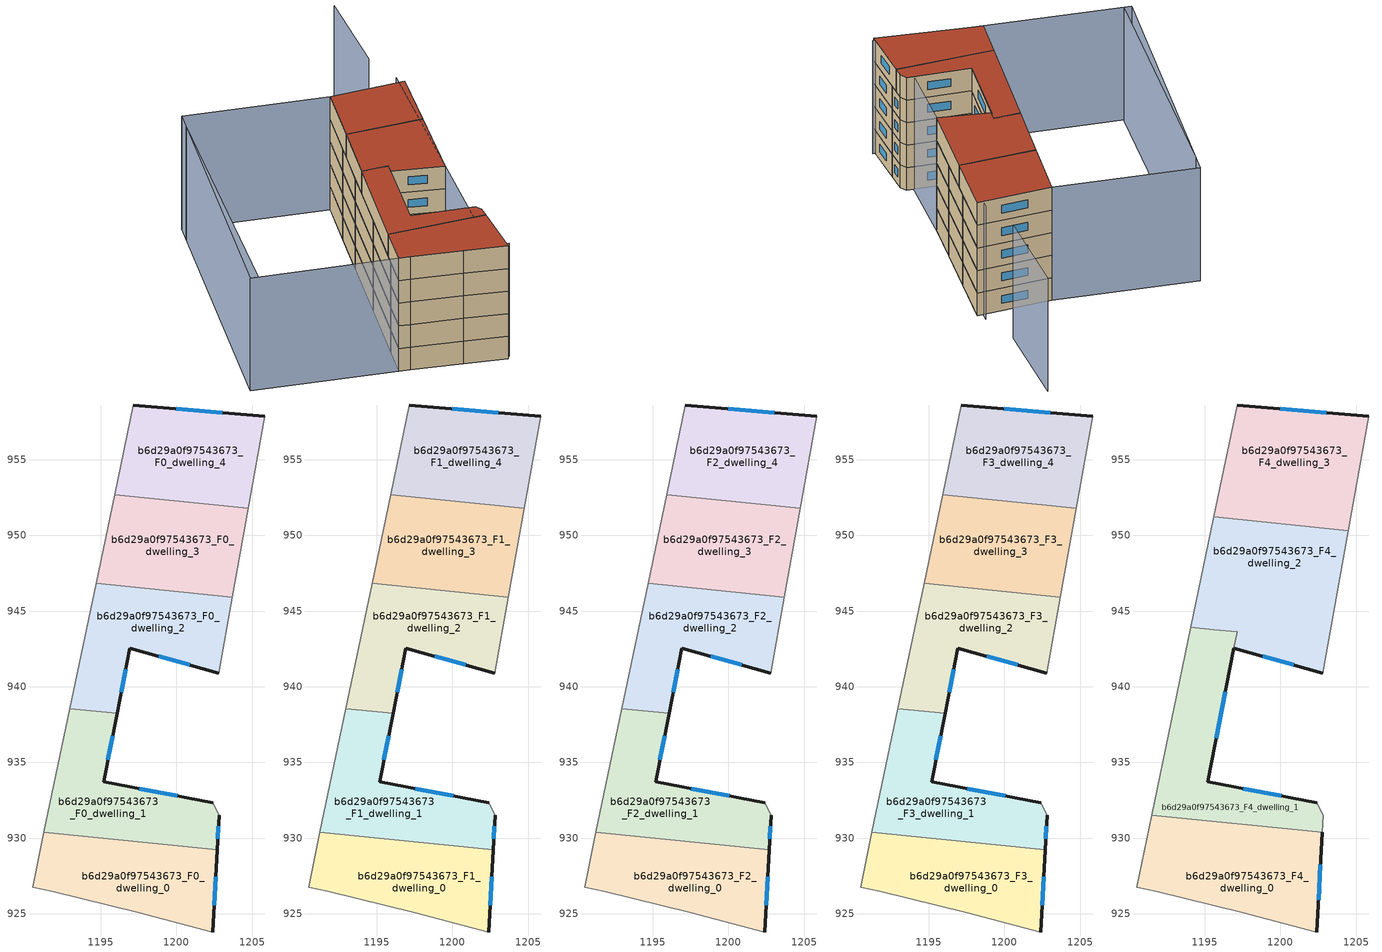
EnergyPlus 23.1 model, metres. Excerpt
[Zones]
b6d29a0f97543673_F0_dwelling_0
 floor ground (EU_floor_Construction): 1202.69,929.21 1202.41,923.79 1197.54,925.05 1191.75,926.47 1190.48,926.75 1191.24,930.37 z0
 wall outside (EU_wall_Construction): 1202.41,923.79 1202.69,929.21 z0:3
 wall adiabatic (EU_wall_Construction): 1191.24,930.37 1190.48,926.75 1191.75,926.47 1197.54,925.05 1202.41,923.79 z0:3
 wall to b6d29a0f97543673_F0_dwelling_1 (EU_wall_Construction): 1202.69,929.21 1191.24,930.37 z0:3
 window (EU_Window_Construction): 1202.5,925.55 1202.6,927.45 z0.98:2.02
b6d29a0f97543673_F0_dwelling_1
 floor ground (EU_floor_Construction): 1202.4,932.33 1202.81,931.52 1202.69,929.21 1191.24,930.37 1192.95,938.55 1196.07,938.24 1195.18,933.72 z0
 wall outside (EU_wall_Construction): 1202.4,932.33 1195.18,933.72 1196.07,938.24 / 1202.69,929.21 1202.81,931.52 z0:3
 wall adiabatic (EU_wall_Construction): 1202.81,931.52 1202.4,932.33 / 1192.95,938.55 1191.24,930.37 z0:3
 wall to b6d29a0f97543673_F0_dwelling_2 (EU_wall_Construction): 1196.07,938.24 1192.95,938.55 z0:3
 window (EU_Window_Construction): 1200.05,932.78 1197.53,933.26 / 1202.73,929.96 1202.77,930.77 / 1195.47,935.19 1195.78,936.77 z0.98:2.02
b6d29a0f97543673_F0_dwelling_2
 floor ground (EU_floor_Construction): 1203.69,945.92 1202.78,940.91 1196.92,942.56 1196.07,938.24 1192.95,938.55 1194.68,946.83 z0
 wall outside (EU_wall_Construction): 1196.07,938.24 1196.92,942.56 1202.78,940.91 z0:3
 wall adiabatic (EU_wall_Construction): 1194.68,946.83 1192.95,938.55 / 1202.78,940.91 1203.69,945.92 z0:3
 wall to b6d29a0f97543673_F0_dwelling_3 (EU_wall_Construction): 1203.69,945.92 1194.68,946.83 z0:3
 window (EU_Window_Construction): 1198.83,942.02 1200.88,941.44 / 1196.35,939.64 1196.64,941.15 z0.98:2.02
b6d29a0f97543673_F0_dwelling_3
 floor ground (EU_floor_Construction): 1204.76,951.81 1203.69,945.92 1194.68,946.83 1195.91,952.7 z0
 wall adiabatic (EU_wall_Construction): 1195.91,952.7 1194.68,946.83 / 1203.69,945.92 1204.76,951.81 z0:3
 wall to b6d29a0f97543673_F0_dwelling_4 (EU_wall_Construction): 1204.76,951.81 1195.91,952.7 z0:3
b6d29a0f97543673_F0_dwelling_4
 floor ground (EU_floor_Construction): 1205.85,957.87 1204.76,951.81 1195.91,952.7 1197.15,958.63 z0
 wall outside (EU_wall_Construction): 1205.85,957.87 1197.15,958.63 z0:3
 wall adiabatic (EU_wall_Construction): 1197.15,958.63 1195.91,952.7 / 1204.76,951.81 1205.85,957.87 z0:3
 window (EU_Window_Construction): 1203.02,958.11 1199.98,958.38 z0.98:2.02
b6d29a0f97543673_F1_dwelling_0
 floor to b6d29a0f97543673_F0_dwelling_0 (EU_floor_Construction): 1202.69,929.21 1202.41,923.79 1197.54,925.05 1191.75,926.47 1190.48,926.75 1191.24,930.37 z3
 wall outside (EU_wall_Construction): 1202.41,923.79 1202.69,929.21 z3:6
 wall adiabatic (EU_wall_Construction): 1191.24,930.37 1190.48,926.75 1191.75,926.47 1197.54,925.05 1202.41,923.79 z3:6
 wall to b6d29a0f97543673_F1_dwelling_1 (EU_wall_Construction): 1202.69,929.21 1191.24,930.37 z3:6
 window (EU_Window_Construction): 1202.5,925.55 1202.6,927.45 z3.98:5.02
b6d29a0f97543673_F1_dwelling_1
 floor to b6d29a0f97543673_F0_dwelling_1 (EU_floor_Construction): 1202.4,932.33 1202.81,931.52 1202.69,929.21 1191.24,930.37 1192.95,938.55 1196.07,938.24 1195.18,933.72 z3
 wall outside (EU_wall_Construction): 1202.4,932.33 1195.18,933.72 1196.07,938.24 / 1202.69,929.21 1202.81,931.52 z3:6
 wall adiabatic (EU_wall_Construction): 1202.81,931.52 1202.4,932.33 / 1192.95,938.55 1191.24,930.37 z3:6
 wall to b6d29a0f97543673_F1_dwelling_2 (EU_wall_Construction): 1196.07,938.24 1192.95,938.55 z3:6
 window (EU_Window_Construction): 1200.05,932.78 1197.53,933.26 / 1202.73,929.96 1202.77,930.77 / 1195.47,935.19 1195.78,936.77 z3.98:5.02
b6d29a0f97543673_F1_dwelling_2
 floor to b6d29a0f97543673_F0_dwelling_2 (EU_floor_Construction): 1203.69,945.92 1202.78,940.91 1196.92,942.56 1196.07,938.24 1192.95,938.55 1194.68,946.83 z3
 wall outside (EU_wall_Construction): 1196.07,938.24 1196.92,942.56 1202.78,940.91 z3:6
 wall adiabatic (EU_wall_Construction): 1194.68,946.83 1192.95,938.55 / 1202.78,940.91 1203.69,945.92 z3:6
 wall to b6d29a0f97543673_F1_dwelling_3 (EU_wall_Construction): 1203.69,945.92 1194.68,946.83 z3:6
 window (EU_Window_Construction): 1198.83,942.02 1200.88,941.44 / 1196.35,939.64 1196.64,941.15 z3.98:5.02
b6d29a0f97543673_F1_dwelling_3
 floor to b6d29a0f97543673_F0_dwelling_3 (EU_floor_Construction): 1204.76,951.81 1203.69,945.92 1194.68,946.83 1195.91,952.7 z3
 wall adiabatic (EU_wall_Construction): 1195.91,952.7 1194.68,946.83 / 1203.69,945.92 1204.76,951.81 z3:6
 wall to b6d29a0f97543673_F1_dwelling_4 (EU_wall_Construction): 1204.76,951.81 1195.91,952.7 z3:6
b6d29a0f97543673_F1_dwelling_4
 floor to b6d29a0f97543673_F0_dwelling_4 (EU_floor_Construction): 1205.85,957.87 1204.76,951.81 1195.91,952.7 1197.15,958.63 z3
 wall outside (EU_wall_Construction): 1205.85,957.87 1197.15,958.63 z3:6
 wall adiabatic (EU_wall_Construction): 1197.15,958.63 1195.91,952.7 / 1204.76,951.81 1205.85,957.87 z3:6
 window (EU_Window_Construction): 1203.02,958.11 1199.98,958.38 z3.98:5.02
b6d29a0f97543673_F2_dwelling_0
 floor to b6d29a0f97543673_F1_dwelling_0 (EU_floor_Construction): 1202.69,929.21 1202.41,923.79 1197.54,925.05 1191.75,926.47 1190.48,926.75 1191.24,930.37 z6
 wall outside (EU_wall_Construction): 1202.41,923.79 1202.69,929.21 z6:9
 wall adiabatic (EU_wall_Construction): 1191.24,930.37 1190.48,926.75 1191.75,926.47 1197.54,925.05 1202.41,923.79 z6:9
 wall to b6d29a0f97543673_F2_dwelling_1 (EU_wall_Construction): 1202.69,929.21 1191.24,930.37 z6:9
 window (EU_Window_Construction): 1202.5,925.55 1202.6,927.45 z6.98:8.02
b6d29a0f97543673_F2_dwelling_1
 floor to b6d29a0f97543673_F1_dwelling_1 (EU_floor_Construction): 1202.4,932.33 1202.81,931.52 1202.69,929.21 1191.24,930.37 1192.95,938.55 1196.07,938.24 1195.18,933.72 z6
 wall outside (EU_wall_Construction): 1202.4,932.33 1195.18,933.72 1196.07,938.24 / 1202.69,929.21 1202.81,931.52 z6:9
 wall adiabatic (EU_wall_Construction): 1202.81,931.52 1202.4,932.33 / 1192.95,938.55 1191.24,930.37 z6:9
 wall to b6d29a0f97543673_F2_dwelling_2 (EU_wall_Construction): 1196.07,938.24 1192.95,938.55 z6:9
 window (EU_Window_Construction): 1200.05,932.78 1197.53,933.26 / 1202.73,929.96 1202.77,930.77 / 1195.47,935.19 1195.78,936.77 z6.98:8.02
b6d29a0f97543673_F2_dwelling_2
 floor to b6d29a0f97543673_F1_dwelling_2 (EU_floor_Construction): 1203.69,945.92 1202.78,940.91 1196.92,942.56 1196.07,938.24 1192.95,938.55 1194.68,946.83 z6
 wall outside (EU_wall_Construction): 1196.07,938.24 1196.92,942.56 1202.78,940.91 z6:9
 wall adiabatic (EU_wall_Construction): 1194.68,946.83 1192.95,938.55 / 1202.78,940.91 1203.69,945.92 z6:9
 wall to b6d29a0f97543673_F2_dwelling_3 (EU_wall_Construction): 1203.69,945.92 1194.68,946.83 z6:9
 window (EU_Window_Construction): 1198.83,942.02 1200.88,941.44 / 1196.35,939.64 1196.64,941.15 z6.98:8.02
b6d29a0f97543673_F2_dwelling_3
 floor to b6d29a0f97543673_F1_dwelling_3 (EU_floor_Construction): 1204.76,951.81 1203.69,945.92 1194.68,946.83 1195.91,952.7 z6
 wall adiabatic (EU_wall_Construction): 1195.91,952.7 1194.68,946.83 / 1203.69,945.92 1204.76,951.81 z6:9
 wall to b6d29a0f97543673_F2_dwelling_4 (EU_wall_Construction): 1204.76,951.81 1195.91,952.7 z6:9
b6d29a0f97543673_F2_dwelling_4
 floor to b6d29a0f97543673_F1_dwelling_4 (EU_floor_Construction): 1205.85,957.87 1204.76,951.81 1195.91,952.7 1197.15,958.63 z6
 wall outside (EU_wall_Construction): 1205.85,957.87 1197.15,958.63 z6:9
 wall adiabatic (EU_wall_Construction): 1197.15,958.63 1195.91,952.7 / 1204.76,951.81 1205.85,957.87 z6:9
 window (EU_Window_Construction): 1203.02,958.11 1199.98,958.38 z6.98:8.02
b6d29a0f97543673_F3_dwelling_0
 floor to b6d29a0f97543673_F2_dwelling_0 (EU_floor_Construction): 1202.69,929.21 1202.41,923.79 1197.54,925.05 1191.75,926.47 1190.48,926.75 1191.24,930.37 z9
 wall outside (EU_wall_Construction): 1202.41,923.79 1202.69,929.21 z9:12
 wall adiabatic (EU_wall_Construction): 1191.24,930.37 1190.48,926.75 1191.75,926.47 1197.54,925.05 1202.41,923.79 z9:12
 wall to b6d29a0f97543673_F3_dwelling_1 (EU_wall_Construction): 1202.69,929.21 1191.24,930.37 z9:12
 window (EU_Window_Construction): 1202.5,925.55 1202.6,927.45 z9.98:11.02
b6d29a0f97543673_F3_dwelling_1
 floor to b6d29a0f97543673_F2_dwelling_1 (EU_floor_Construction): 1202.4,932.33 1202.81,931.52 1202.69,929.21 1191.24,930.37 1192.95,938.55 1196.07,938.24 1195.18,933.72 z9
 wall outside (EU_wall_Construction): 1202.4,932.33 1195.18,933.72 1196.07,938.24 / 1202.69,929.21 1202.81,931.52 z9:12
 wall adiabatic (EU_wall_Construction): 1202.81,931.52 1202.4,932.33 / 1192.95,938.55 1191.24,930.37 z9:12
 wall to b6d29a0f97543673_F3_dwelling_2 (EU_wall_Construction): 1196.07,938.24 1192.95,938.55 z9:12
 window (EU_Window_Construction): 1200.05,932.78 1197.53,933.26 / 1202.73,929.96 1202.77,930.77 / 1195.47,935.19 1195.78,936.77 z9.98:11.02
b6d29a0f97543673_F3_dwelling_2
 floor to b6d29a0f97543673_F2_dwelling_2 (EU_floor_Construction): 1203.69,945.92 1202.78,940.91 1196.92,942.56 1196.07,938.24 1192.95,938.55 1194.68,946.83 z9
 wall outside (EU_wall_Construction): 1196.07,938.24 1196.92,942.56 1202.78,940.91 z9:12
 wall adiabatic (EU_wall_Construction): 1194.68,946.83 1192.95,938.55 / 1202.78,940.91 1203.69,945.92 z9:12
 wall to b6d29a0f97543673_F3_dwelling_3 (EU_wall_Construction): 1203.69,945.92 1194.68,946.83 z9:12
 window (EU_Window_Construction): 1198.83,942.02 1200.88,941.44 / 1196.35,939.64 1196.64,941.15 z9.98:11.02
b6d29a0f97543673_F3_dwelling_3
 floor to b6d29a0f97543673_F2_dwelling_3 (EU_floor_Construction): 1204.76,951.81 1203.69,945.92 1194.68,946.83 1195.91,952.7 z9
 wall adiabatic (EU_wall_Construction): 1195.91,952.7 1194.68,946.83 / 1203.69,945.92 1204.76,951.81 z9:12
 wall to b6d29a0f97543673_F3_dwelling_4 (EU_wall_Construction): 1204.76,951.81 1195.91,952.7 z9:12
b6d29a0f97543673_F3_dwelling_4
 floor to b6d29a0f97543673_F2_dwelling_4 (EU_floor_Construction): 1205.85,957.87 1204.76,951.81 1195.91,952.7 1197.15,958.63 z9
 wall outside (EU_wall_Construction): 1205.85,957.87 1197.15,958.63 z9:12
 wall adiabatic (EU_wall_Construction): 1197.15,958.63 1195.91,952.7 / 1204.76,951.81 1205.85,957.87 z9:12
 window (EU_Window_Construction): 1203.02,958.11 1199.98,958.38 z9.98:11.02
b6d29a0f97543673_F4_dwelling_0
 floor to b6d29a0f97543673_F3_dwelling_0 (EU_floor_Construction): 1202.69,929.21 1202.41,923.79 1197.54,925.05 1191.75,926.47 1190.48,926.75 1191.24,930.37 z12
 floor to b6d29a0f97543673_F3_dwelling_1 (EU_floor_Construction): 1202.75,930.38 1202.69,929.21 1191.24,930.37 1191.48,931.52 z12
 wall outside (EU_wall_Construction): 1202.41,923.79 1202.75,930.38 z12:15
 wall adiabatic (EU_wall_Construction): 1191.48,931.52 1190.48,926.75 1191.75,926.47 1197.54,925.05 1202.41,923.79 z12:15
 wall to b6d29a0f97543673_F4_dwelling_1 (EU_wall_Construction): 1202.75,930.38 1191.48,931.52 z12:15
 window (EU_Window_Construction): 1202.52,925.93 1202.64,928.24 z12.98:14.02
 roof outside (EU_roof_Construction): 1202.41,923.79 1202.75,930.38 1191.48,931.52 1190.48,926.75 1191.75,926.47 1197.54,925.05 z15
b6d29a0f97543673_F4_dwelling_1
 floor to b6d29a0f97543673_F3_dwelling_1 (EU_floor_Construction): 1202.4,932.33 1202.81,931.52 1202.75,930.38 1191.48,931.52 1192.95,938.55 1196.07,938.24 1195.18,933.72 z12
 floor to b6d29a0f97543673_F3_dwelling_2 (EU_floor_Construction): 1197.13,943.62 1196.07,938.24 1192.95,938.55 1194.08,943.93 z12
 wall outside (EU_wall_Construction): 1202.4,932.33 1195.18,933.72 1196.92,942.55 z12:15
 wall adiabatic (EU_wall_Construction): 1194.08,943.93 1191.48,931.52 / 1202.75,930.38 1202.81,931.52 1202.4,932.33 z12:15
 wall to b6d29a0f97543673_F4_dwelling_2 (EU_wall_Construction): 1196.92,942.56 1197.13,943.62 1195.59,943.78 / 1195.58,943.78 1194.08,943.93 z12:15
 window (EU_Window_Construction): 1195.75,936.59 1196.35,939.68 / 1200.05,932.78 1197.53,933.26 z12.98:14.02
 roof outside (EU_roof_Construction): 1202.75,930.38 1202.81,931.52 1202.4,932.33 1195.18,933.72 1197.13,943.62 1194.08,943.93 1191.48,931.52 z15
b6d29a0f97543673_F4_dwelling_2
 floor to b6d29a0f97543673_F3_dwelling_2 (EU_floor_Construction): 1203.69,945.92 1202.78,940.91 1196.92,942.56 1197.13,943.62 1194.08,943.93 1194.68,946.83 z12
 floor to b6d29a0f97543673_F3_dwelling_3 (EU_floor_Construction): 1204.49,950.33 1203.69,945.92 1194.68,946.83 1195.6,951.22 z12
 wall outside (EU_wall_Construction): 1196.92,942.56 1202.78,940.91 z12:15
 wall adiabatic (EU_wall_Construction): 1195.6,951.22 1194.08,943.93 / 1202.78,940.91 1204.49,950.33 z12:15
 wall to b6d29a0f97543673_F4_dwelling_3 (EU_wall_Construction): 1204.49,950.33 1195.6,951.22 z12:15
 window (EU_Window_Construction): 1198.83,942.02 1200.88,941.44 z12.98:14.02
 roof outside (EU_roof_Construction): 1202.78,940.91 1204.49,950.33 1195.6,951.22 1194.08,943.93 1197.13,943.62 1196.92,942.56 z15
b6d29a0f97543673_F4_dwelling_3
 floor to b6d29a0f97543673_F3_dwelling_3 (EU_floor_Construction): 1204.75,951.81 1204.49,950.33 1195.6,951.22 1195.91,952.7 z12
 floor to b6d29a0f97543673_F3_dwelling_4 (EU_floor_Construction): 1205.85,957.87 1204.75,951.81 1195.91,952.7 1197.15,958.63 z12
 wall outside (EU_wall_Construction): 1205.85,957.87 1197.15,958.63 z12:15
 wall adiabatic (EU_wall_Construction): 1197.15,958.63 1195.6,951.22 / 1204.49,950.33 1205.85,957.87 z12:15
 window (EU_Window_Construction): 1203.02,958.11 1199.98,958.38 z12.98:14.02
 roof outside (EU_roof_Construction): 1204.49,950.33 1205.85,957.87 1197.15,958.63 1195.6,951.22 z15
shading: 1191.74,926.47 1202.74,924.22 / 1201.28,930.1 1205.28,958.86 / 1180.29,960 1175,930.24 / 1204.16,963.54 1205.13,974.51 / 1197.15,958.63 1190.48,926.75 / 1190.48,926.75 1174.05,930.18 / 1174.05,930.18 1180.72,962.06 / 1180.72,962.06 1197.15,958.63 z0:15
[Building]
EU S2 Campaign: North Axis=0; Terrain=City; Solar Distribution=FullExterior
[Site:Location]
Bologna: Latitude=44.5; Longitude=11.25; Time Zone=1; Elevation=37
[SizingPeriod:WeatherFileDays]
AnnualSizingPeriod: Begin Month=1; Begin Day of Month=1; End Month=12; End Day of Month=31; Day of Week for Start Day=Monday; Use Weather File Daylight Saving Period=No; Use Weather File Rain and Snow Indicators=No
[MATERIAL]
EU_InternalMass_Material: Roughness=MediumRough; Thickness=0.1; Conductivity=1; Density=1800; Specific Heat=900; Thermal Absorptance=0.9; Solar Absorptance=0.7; Visible Absorptance=0.7
[MATERIAL:NOMASS] Roughness=MediumRough; Thermal Absorptance=0.9; Solar Absorptance=0.7; Visible Absorptance=0.7
Name | Thermal Resistance
EU_wall_NoMass | 0.905828
EU_roof_NoMass | 0.37593
EU_floor_NoMass | 0.67114
[WINDOWMATERIAL:SIMPLEGLAZINGSYSTEM]
EU_Window_SimpleGlazing: UFactor=4.52486; Solar Heat Gain Coefficient=0.85; Visible Transmittance=0.85
[CONSTRUCTION]
EU_wall_Construction: EU_wall_NoMass
EU_roof_Construction: EU_roof_NoMass
EU_floor_Construction: EU_floor_NoMass
EU_Window_Construction: EU_Window_SimpleGlazing
EU_InternalMass_Construction: EU_InternalMass_Material
[ZONE] Type=1; Multiplier=1; Ceiling Height=autocalculate; Floor Area=autocalculate; Part of Total Floor Area=Yes
Name | Volume
b6d29a0f97543673_F0_dwelling_0; b6d29a0f97543673_F1_dwelling_0; b6d29a0f97543673_F2_dwelling_0; b6d29a0f97543673_F3_dwelling_0 | 160.529
b6d29a0f97543673_F4_dwelling_0 | 200.654
b6d29a0f97543673_F0_dwelling_1; b6d29a0f97543673_F1_dwelling_1; b6d29a0f97543673_F2_dwelling_1; b6d29a0f97543673_F3_dwelling_1 | 160.537
b6d29a0f97543673_F4_dwelling_1 | 171.311
b6d29a0f97543673_F0_dwelling_2; b6d29a0f97543673_F1_dwelling_2; b6d29a0f97543673_F2_dwelling_2; b6d29a0f97543673_F3_dwelling_2 | 160.527
b6d29a0f97543673_F4_dwelling_2 | 230.002
b6d29a0f97543673_F0_dwelling_3; b6d29a0f97543673_F1_dwelling_3; b6d29a0f97543673_F2_dwelling_3; b6d29a0f97543673_F3_dwelling_3 | 160.53
b6d29a0f97543673_F4_dwelling_3 | 200.664
b6d29a0f97543673_F0_dwelling_4; b6d29a0f97543673_F1_dwelling_4; b6d29a0f97543673_F2_dwelling_4; b6d29a0f97543673_F3_dwelling_4 | 160.532
[INTERNALMASS] Construction=EU_InternalMass_Construction
Name | Zone or ZoneList | Surface Area
b6d29a0f97543673_F0_dwelling_0_EU_InternalMass | b6d29a0f97543673_F0_dwelling_0 | 53.5101
b6d29a0f97543673_F0_dwelling_1_EU_InternalMass | b6d29a0f97543673_F0_dwelling_1 | 53.5123
b6d29a0f97543673_F0_dwelling_2_EU_InternalMass | b6d29a0f97543673_F0_dwelling_2 | 53.5085
b6d29a0f97543673_F0_dwelling_3_EU_InternalMass | b6d29a0f97543673_F0_dwelling_3 | 53.51
b6d29a0f97543673_F0_dwelling_4_EU_InternalMass | b6d29a0f97543673_F0_dwelling_4 | 53.5106
b6d29a0f97543673_F1_dwelling_0_EU_InternalMass | b6d29a0f97543673_F1_dwelling_0 | 53.5101
b6d29a0f97543673_F1_dwelling_1_EU_InternalMass | b6d29a0f97543673_F1_dwelling_1 | 53.5123
b6d29a0f97543673_F1_dwelling_2_EU_InternalMass | b6d29a0f97543673_F1_dwelling_2 | 53.5085
b6d29a0f97543673_F1_dwelling_3_EU_InternalMass | b6d29a0f97543673_F1_dwelling_3 | 53.51
b6d29a0f97543673_F1_dwelling_4_EU_InternalMass | b6d29a0f97543673_F1_dwelling_4 | 53.5106
b6d29a0f97543673_F2_dwelling_0_EU_InternalMass | b6d29a0f97543673_F2_dwelling_0 | 53.5101
b6d29a0f97543673_F2_dwelling_1_EU_InternalMass | b6d29a0f97543673_F2_dwelling_1 | 53.5123
b6d29a0f97543673_F2_dwelling_2_EU_InternalMass | b6d29a0f97543673_F2_dwelling_2 | 53.5085
b6d29a0f97543673_F2_dwelling_3_EU_InternalMass | b6d29a0f97543673_F2_dwelling_3 | 53.51
b6d29a0f97543673_F2_dwelling_4_EU_InternalMass | b6d29a0f97543673_F2_dwelling_4 | 53.5106
b6d29a0f97543673_F3_dwelling_0_EU_InternalMass | b6d29a0f97543673_F3_dwelling_0 | 53.5101
b6d29a0f97543673_F3_dwelling_1_EU_InternalMass | b6d29a0f97543673_F3_dwelling_1 | 53.5123
b6d29a0f97543673_F3_dwelling_2_EU_InternalMass | b6d29a0f97543673_F3_dwelling_2 | 53.5085
b6d29a0f97543673_F3_dwelling_3_EU_InternalMass | b6d29a0f97543673_F3_dwelling_3 | 53.51
b6d29a0f97543673_F3_dwelling_4_EU_InternalMass | b6d29a0f97543673_F3_dwelling_4 | 53.5106
b6d29a0f97543673_F4_dwelling_0_EU_InternalMass | b6d29a0f97543673_F4_dwelling_0 | 66.8851
b6d29a0f97543673_F4_dwelling_1_EU_InternalMass | b6d29a0f97543673_F4_dwelling_1 | 57.1048
b6d29a0f97543673_F4_dwelling_2_EU_InternalMass | b6d29a0f97543673_F4_dwelling_2 | 76.668
b6d29a0f97543673_F4_dwelling_3_EU_InternalMass | b6d29a0f97543673_F4_dwelling_3 | 66.8878
[OTHEREQUIPMENT] Fuel Type=Electricity; Design Level Calculation Method=Watts/Area; Power per Zone Floor Area=1; Fraction Latent=0; Fraction Radiant=0; Fraction Lost=0; Carbon Dioxide Generation Rate=0; EndUse Subcategory=EU_Step8_InternalGains
Name | Zone or ZoneList or Space or SpaceList | Schedule
EU_Step8_InternalGain_b6d29a0f97543673_F0_dwelling_0_f000 | b6d29a0f97543673_F0_dwelling_0 | EU_Step8_GainSchedule_b6d29a0f97543673_F0_dwelling_0_f000
EU_Step8_InternalGain_b6d29a0f97543673_F0_dwelling_1_f000 | b6d29a0f97543673_F0_dwelling_1 | EU_Step8_GainSchedule_b6d29a0f97543673_F0_dwelling_1_f000
EU_Step8_InternalGain_b6d29a0f97543673_F0_dwelling_2_f000 | b6d29a0f97543673_F0_dwelling_2 | EU_Step8_GainSchedule_b6d29a0f97543673_F0_dwelling_2_f000
EU_Step8_InternalGain_b6d29a0f97543673_F0_dwelling_3_f000 | b6d29a0f97543673_F0_dwelling_3 | EU_Step8_GainSchedule_b6d29a0f97543673_F0_dwelling_3_f000
EU_Step8_InternalGain_b6d29a0f97543673_F0_dwelling_4_f000 | b6d29a0f97543673_F0_dwelling_4 | EU_Step8_GainSchedule_b6d29a0f97543673_F0_dwelling_4_f000
EU_Step8_InternalGain_b6d29a0f97543673_F1_dwelling_0_f000 | b6d29a0f97543673_F1_dwelling_0 | EU_Step8_GainSchedule_b6d29a0f97543673_F1_dwelling_0_f000
EU_Step8_InternalGain_b6d29a0f97543673_F1_dwelling_1_f000 | b6d29a0f97543673_F1_dwelling_1 | EU_Step8_GainSchedule_b6d29a0f97543673_F1_dwelling_1_f000
EU_Step8_InternalGain_b6d29a0f97543673_F1_dwelling_2_f000 | b6d29a0f97543673_F1_dwelling_2 | EU_Step8_GainSchedule_b6d29a0f97543673_F1_dwelling_2_f000
EU_Step8_InternalGain_b6d29a0f97543673_F1_dwelling_3_f000 | b6d29a0f97543673_F1_dwelling_3 | EU_Step8_GainSchedule_b6d29a0f97543673_F1_dwelling_3_f000
EU_Step8_InternalGain_b6d29a0f97543673_F1_dwelling_4_f000 | b6d29a0f97543673_F1_dwelling_4 | EU_Step8_GainSchedule_b6d29a0f97543673_F1_dwelling_4_f000
EU_Step8_InternalGain_b6d29a0f97543673_F2_dwelling_0_f000 | b6d29a0f97543673_F2_dwelling_0 | EU_Step8_GainSchedule_b6d29a0f97543673_F2_dwelling_0_f000
EU_Step8_InternalGain_b6d29a0f97543673_F2_dwelling_1_f000 | b6d29a0f97543673_F2_dwelling_1 | EU_Step8_GainSchedule_b6d29a0f97543673_F2_dwelling_1_f000
EU_Step8_InternalGain_b6d29a0f97543673_F2_dwelling_2_f000 | b6d29a0f97543673_F2_dwelling_2 | EU_Step8_GainSchedule_b6d29a0f97543673_F2_dwelling_2_f000
EU_Step8_InternalGain_b6d29a0f97543673_F2_dwelling_3_f000 | b6d29a0f97543673_F2_dwelling_3 | EU_Step8_GainSchedule_b6d29a0f97543673_F2_dwelling_3_f000
EU_Step8_InternalGain_b6d29a0f97543673_F2_dwelling_4_f000 | b6d29a0f97543673_F2_dwelling_4 | EU_Step8_GainSchedule_b6d29a0f97543673_F2_dwelling_4_f000
EU_Step8_InternalGain_b6d29a0f97543673_F3_dwelling_0_f000 | b6d29a0f97543673_F3_dwelling_0 | EU_Step8_GainSchedule_b6d29a0f97543673_F3_dwelling_0_f000
EU_Step8_InternalGain_b6d29a0f97543673_F3_dwelling_1_f000 | b6d29a0f97543673_F3_dwelling_1 | EU_Step8_GainSchedule_b6d29a0f97543673_F3_dwelling_1_f000
EU_Step8_InternalGain_b6d29a0f97543673_F3_dwelling_2_f000 | b6d29a0f97543673_F3_dwelling_2 | EU_Step8_GainSchedule_b6d29a0f97543673_F3_dwelling_2_f000
EU_Step8_InternalGain_b6d29a0f97543673_F3_dwelling_3_f000 | b6d29a0f97543673_F3_dwelling_3 | EU_Step8_GainSchedule_b6d29a0f97543673_F3_dwelling_3_f000
EU_Step8_InternalGain_b6d29a0f97543673_F3_dwelling_4_f000 | b6d29a0f97543673_F3_dwelling_4 | EU_Step8_GainSchedule_b6d29a0f97543673_F3_dwelling_4_f000
EU_Step8_InternalGain_b6d29a0f97543673_F4_dwelling_0_f000 | b6d29a0f97543673_F4_dwelling_0 | EU_Step8_GainSchedule_b6d29a0f97543673_F4_dwelling_0_f000
EU_Step8_InternalGain_b6d29a0f97543673_F4_dwelling_1_f000 | b6d29a0f97543673_F4_dwelling_1 | EU_Step8_GainSchedule_b6d29a0f97543673_F4_dwelling_1_f000
EU_Step8_InternalGain_b6d29a0f97543673_F4_dwelling_2_f000 | b6d29a0f97543673_F4_dwelling_2 | EU_Step8_GainSchedule_b6d29a0f97543673_F4_dwelling_2_f000
EU_Step8_InternalGain_b6d29a0f97543673_F4_dwelling_3_f000 | b6d29a0f97543673_F4_dwelling_3 | EU_Step8_GainSchedule_b6d29a0f97543673_F4_dwelling_3_f000
[ZONEVENTILATION:DESIGNFLOWRATE] Schedule=EU_AlwaysOn; Design Flow Rate Calculation Method=AirChanges/Hour; Air Changes per Hour=0.73129; Ventilation Type=Natural; Fan Pressure Rise=0; Fan Total Efficiency=1; Constant Term Coefficient=1; Temperature Term Coefficient=0; Velocity Term Coefficient=0; Velocity Squared Term Coefficient=0; Minimum Indoor Temperature=-100; Maximum Indoor Temperature=100; Delta Temperature=-100; Minimum Outdoor Temperature=-100; Maximum Outdoor Temperature=100; Maximum Wind Speed=40
Name | Zone or ZoneList or Space or SpaceList
EU_ConstantAir_b6d29a0f97543673_F0_dwelling_0 | b6d29a0f97543673_F0_dwelling_0
EU_ConstantAir_b6d29a0f97543673_F0_dwelling_1 | b6d29a0f97543673_F0_dwelling_1
EU_ConstantAir_b6d29a0f97543673_F0_dwelling_2 | b6d29a0f97543673_F0_dwelling_2
EU_ConstantAir_b6d29a0f97543673_F0_dwelling_3 | b6d29a0f97543673_F0_dwelling_3
EU_ConstantAir_b6d29a0f97543673_F0_dwelling_4 | b6d29a0f97543673_F0_dwelling_4
EU_ConstantAir_b6d29a0f97543673_F1_dwelling_0 | b6d29a0f97543673_F1_dwelling_0
EU_ConstantAir_b6d29a0f97543673_F1_dwelling_1 | b6d29a0f97543673_F1_dwelling_1
EU_ConstantAir_b6d29a0f97543673_F1_dwelling_2 | b6d29a0f97543673_F1_dwelling_2
EU_ConstantAir_b6d29a0f97543673_F1_dwelling_3 | b6d29a0f97543673_F1_dwelling_3
EU_ConstantAir_b6d29a0f97543673_F1_dwelling_4 | b6d29a0f97543673_F1_dwelling_4
EU_ConstantAir_b6d29a0f97543673_F2_dwelling_0 | b6d29a0f97543673_F2_dwelling_0
EU_ConstantAir_b6d29a0f97543673_F2_dwelling_1 | b6d29a0f97543673_F2_dwelling_1
EU_ConstantAir_b6d29a0f97543673_F2_dwelling_2 | b6d29a0f97543673_F2_dwelling_2
EU_ConstantAir_b6d29a0f97543673_F2_dwelling_3 | b6d29a0f97543673_F2_dwelling_3
EU_ConstantAir_b6d29a0f97543673_F2_dwelling_4 | b6d29a0f97543673_F2_dwelling_4
EU_ConstantAir_b6d29a0f97543673_F3_dwelling_0 | b6d29a0f97543673_F3_dwelling_0
EU_ConstantAir_b6d29a0f97543673_F3_dwelling_1 | b6d29a0f97543673_F3_dwelling_1
EU_ConstantAir_b6d29a0f97543673_F3_dwelling_2 | b6d29a0f97543673_F3_dwelling_2
EU_ConstantAir_b6d29a0f97543673_F3_dwelling_3 | b6d29a0f97543673_F3_dwelling_3
EU_ConstantAir_b6d29a0f97543673_F3_dwelling_4 | b6d29a0f97543673_F3_dwelling_4
EU_ConstantAir_b6d29a0f97543673_F4_dwelling_0 | b6d29a0f97543673_F4_dwelling_0
EU_ConstantAir_b6d29a0f97543673_F4_dwelling_1 | b6d29a0f97543673_F4_dwelling_1
EU_ConstantAir_b6d29a0f97543673_F4_dwelling_2 | b6d29a0f97543673_F4_dwelling_2
EU_ConstantAir_b6d29a0f97543673_F4_dwelling_3 | b6d29a0f97543673_F4_dwelling_3
[HVACTEMPLATE:THERMOSTAT] Constant Heating Setpoint=20; Constant Cooling Setpoint=50
EU_HeatOnly_b6d29a0f97543673_F0_dwelling_0; EU_HeatOnly_b6d29a0f97543673_F0_dwelling_1; EU_HeatOnly_b6d29a0f97543673_F0_dwelling_2; EU_HeatOnly_b6d29a0f97543673_F0_dwelling_3; EU_HeatOnly_b6d29a0f97543673_F0_dwelling_4; EU_HeatOnly_b6d29a0f97543673_F1_dwelling_0; EU_HeatOnly_b6d29a0f97543673_F1_dwelling_1; EU_HeatOnly_b6d29a0f97543673_F1_dwelling_2; EU_HeatOnly_b6d29a0f97543673_F1_dwelling_3; EU_HeatOnly_b6d29a0f97543673_F1_dwelling_4; EU_HeatOnly_b6d29a0f97543673_F2_dwelling_0; EU_HeatOnly_b6d29a0f97543673_F2_dwelling_1; EU_HeatOnly_b6d29a0f97543673_F2_dwelling_2; EU_HeatOnly_b6d29a0f97543673_F2_dwelling_3; EU_HeatOnly_b6d29a0f97543673_F2_dwelling_4; EU_HeatOnly_b6d29a0f97543673_F3_dwelling_0; EU_HeatOnly_b6d29a0f97543673_F3_dwelling_1; EU_HeatOnly_b6d29a0f97543673_F3_dwelling_2; EU_HeatOnly_b6d29a0f97543673_F3_dwelling_3; EU_HeatOnly_b6d29a0f97543673_F3_dwelling_4; EU_HeatOnly_b6d29a0f97543673_F4_dwelling_0; EU_HeatOnly_b6d29a0f97543673_F4_dwelling_1; EU_HeatOnly_b6d29a0f97543673_F4_dwelling_2; EU_HeatOnly_b6d29a0f97543673_F4_dwelling_3
[HVACTEMPLATE:ZONE:IDEALLOADSAIRSYSTEM] System Availability Schedule=EU_AlwaysOn; Maximum Heating Supply Air Temperature=50; Minimum Cooling Supply Air Temperature=13; Maximum Heating Supply Air Humidity Ratio=0.0156; Minimum Cooling Supply Air Humidity Ratio=0.0077; Heating Limit=NoLimit; Cooling Limit=NoLimit; Heating Availability Schedule=EU_AlwaysOn; Cooling Availability Schedule=EU_CoolingOff; Dehumidification Control Type=ConstantSensibleHeatRatio; Cooling Sensible Heat Ratio=0.7; Dehumidification Setpoint=60; Humidification Control Type=None; Humidification Setpoint=30; Outdoor Air Method=None; Outdoor Air Flow Rate per Person=0.00944; Outdoor Air Flow Rate per Zone Floor Area=0; Outdoor Air Flow Rate per Zone=0; Demand Controlled Ventilation Type=None; Outdoor Air Economizer Type=NoEconomizer; Heat Recovery Type=None; Sensible Heat Recovery Effectiveness=0.7; Latent Heat Recovery Effectiveness=0.65
Name | Template Thermostat
b6d29a0f97543673_F0_dwelling_0 | EU_HeatOnly_b6d29a0f97543673_F0_dwelling_0
b6d29a0f97543673_F0_dwelling_1 | EU_HeatOnly_b6d29a0f97543673_F0_dwelling_1
b6d29a0f97543673_F0_dwelling_2 | EU_HeatOnly_b6d29a0f97543673_F0_dwelling_2
b6d29a0f97543673_F0_dwelling_3 | EU_HeatOnly_b6d29a0f97543673_F0_dwelling_3
b6d29a0f97543673_F0_dwelling_4 | EU_HeatOnly_b6d29a0f97543673_F0_dwelling_4
b6d29a0f97543673_F1_dwelling_0 | EU_HeatOnly_b6d29a0f97543673_F1_dwelling_0
b6d29a0f97543673_F1_dwelling_1 | EU_HeatOnly_b6d29a0f97543673_F1_dwelling_1
b6d29a0f97543673_F1_dwelling_2 | EU_HeatOnly_b6d29a0f97543673_F1_dwelling_2
b6d29a0f97543673_F1_dwelling_3 | EU_HeatOnly_b6d29a0f97543673_F1_dwelling_3
b6d29a0f97543673_F1_dwelling_4 | EU_HeatOnly_b6d29a0f97543673_F1_dwelling_4
b6d29a0f97543673_F2_dwelling_0 | EU_HeatOnly_b6d29a0f97543673_F2_dwelling_0
b6d29a0f97543673_F2_dwelling_1 | EU_HeatOnly_b6d29a0f97543673_F2_dwelling_1
b6d29a0f97543673_F2_dwelling_2 | EU_HeatOnly_b6d29a0f97543673_F2_dwelling_2
b6d29a0f97543673_F2_dwelling_3 | EU_HeatOnly_b6d29a0f97543673_F2_dwelling_3
b6d29a0f97543673_F2_dwelling_4 | EU_HeatOnly_b6d29a0f97543673_F2_dwelling_4
b6d29a0f97543673_F3_dwelling_0 | EU_HeatOnly_b6d29a0f97543673_F3_dwelling_0
b6d29a0f97543673_F3_dwelling_1 | EU_HeatOnly_b6d29a0f97543673_F3_dwelling_1
b6d29a0f97543673_F3_dwelling_2 | EU_HeatOnly_b6d29a0f97543673_F3_dwelling_2
b6d29a0f97543673_F3_dwelling_3 | EU_HeatOnly_b6d29a0f97543673_F3_dwelling_3
b6d29a0f97543673_F3_dwelling_4 | EU_HeatOnly_b6d29a0f97543673_F3_dwelling_4
b6d29a0f97543673_F4_dwelling_0 | EU_HeatOnly_b6d29a0f97543673_F4_dwelling_0
b6d29a0f97543673_F4_dwelling_1 | EU_HeatOnly_b6d29a0f97543673_F4_dwelling_1
b6d29a0f97543673_F4_dwelling_2 | EU_HeatOnly_b6d29a0f97543673_F4_dwelling_2
b6d29a0f97543673_F4_dwelling_3 | EU_HeatOnly_b6d29a0f97543673_F4_dwelling_3
[SIZING:ZONE] Zone Cooling Design Supply Air Temperature Input Method=SupplyAirTemperature; Zone Cooling Design Supply Air Temperature=13; Zone Heating Design Supply Air Temperature Input Method=SupplyAirTemperature; Zone Heating Design Supply Air Temperature=50; Zone Cooling Design Supply Air Humidity Ratio=0.008; Zone Heating Design Supply Air Humidity Ratio=0.008; Cooling Design Air Flow Method=DesignDay; Cooling Design Air Flow Rate=0; Cooling Minimum Air Flow per Zone Floor Area=0.000762; Cooling Minimum Air Flow=0; Cooling Minimum Air Flow Fraction=0.2; Heating Design Air Flow Method=DesignDay; Heating Design Air Flow Rate=0; Heating Maximum Air Flow per Zone Floor Area=0.002032; Heating Maximum Air Flow=0.141576; Heating Maximum Air Flow Fraction=0.3; Account for Dedicated Outdoor Air System=No; Dedicated Outdoor Air System Control Strategy=NeutralSupplyAir; Dedicated Outdoor Air Low Setpoint Temperature for Design=autosize; Dedicated Outdoor Air High Setpoint Temperature for Design=autosize; Zone Load Sizing Method=Sensible Load Only No Latent Load; Zone Latent Cooling Design Supply Air Humidity Ratio Input Method=HumidityRatioDifference; Zone Cooling Design Supply Air Humidity Ratio Difference=0.005; Zone Latent Heating Design Supply Air Humidity Ratio Input Method=HumidityRatioDifference; Zone Humidification Design Supply Air Humidity Ratio Difference=0.005
b6d29a0f97543673_F0_dwelling_0; b6d29a0f97543673_F0_dwelling_1; b6d29a0f97543673_F0_dwelling_2; b6d29a0f97543673_F0_dwelling_3; b6d29a0f97543673_F0_dwelling_4; b6d29a0f97543673_F1_dwelling_0; b6d29a0f97543673_F1_dwelling_1; b6d29a0f97543673_F1_dwelling_2; b6d29a0f97543673_F1_dwelling_3; b6d29a0f97543673_F1_dwelling_4; b6d29a0f97543673_F2_dwelling_0; b6d29a0f97543673_F2_dwelling_1; b6d29a0f97543673_F2_dwelling_2; b6d29a0f97543673_F2_dwelling_3; b6d29a0f97543673_F2_dwelling_4; b6d29a0f97543673_F3_dwelling_0; b6d29a0f97543673_F3_dwelling_1; b6d29a0f97543673_F3_dwelling_2; b6d29a0f97543673_F3_dwelling_3; b6d29a0f97543673_F3_dwelling_4; b6d29a0f97543673_F4_dwelling_0; b6d29a0f97543673_F4_dwelling_1; b6d29a0f97543673_F4_dwelling_2; b6d29a0f97543673_F4_dwelling_3
[SCHEDULE:CONSTANT]
Name | Hourly Value
EU_AlwaysOn | 1
EU_CoolingOff | 0
[SCHEDULE:FILE] Column Number=1; Rows to Skip at Top=0; Number of Hours of Data=8760; Column Separator=Comma; Interpolate to Timestep=No; Minutes per Item=60; Adjust Schedule for Daylight Savings=Yes
Name | File
EU_Step8_GainSchedule_b6d29a0f97543673_F0_dwelling_0_f000 | ../../schedules/b6d29a0f97543673/b6d29a0f97543673_F0_dwelling_0_f000_gain.csv
EU_Step8_GainSchedule_b6d29a0f97543673_F0_dwelling_1_f000 | ../../schedules/b6d29a0f97543673/b6d29a0f97543673_F0_dwelling_1_f000_gain.csv
EU_Step8_GainSchedule_b6d29a0f97543673_F0_dwelling_2_f000 | ../../schedules/b6d29a0f97543673/b6d29a0f97543673_F0_dwelling_2_f000_gain.csv
EU_Step8_GainSchedule_b6d29a0f97543673_F0_dwelling_3_f000 | ../../schedules/b6d29a0f97543673/b6d29a0f97543673_F0_dwelling_3_f000_gain.csv
EU_Step8_GainSchedule_b6d29a0f97543673_F0_dwelling_4_f000 | ../../schedules/b6d29a0f97543673/b6d29a0f97543673_F0_dwelling_4_f000_gain.csv
EU_Step8_GainSchedule_b6d29a0f97543673_F1_dwelling_0_f000 | ../../schedules/b6d29a0f97543673/b6d29a0f97543673_F1_dwelling_0_f000_gain.csv
EU_Step8_GainSchedule_b6d29a0f97543673_F1_dwelling_1_f000 | ../../schedules/b6d29a0f97543673/b6d29a0f97543673_F1_dwelling_1_f000_gain.csv
EU_Step8_GainSchedule_b6d29a0f97543673_F1_dwelling_2_f000 | ../../schedules/b6d29a0f97543673/b6d29a0f97543673_F1_dwelling_2_f000_gain.csv
EU_Step8_GainSchedule_b6d29a0f97543673_F1_dwelling_3_f000 | ../../schedules/b6d29a0f97543673/b6d29a0f97543673_F1_dwelling_3_f000_gain.csv
EU_Step8_GainSchedule_b6d29a0f97543673_F1_dwelling_4_f000 | ../../schedules/b6d29a0f97543673/b6d29a0f97543673_F1_dwelling_4_f000_gain.csv
EU_Step8_GainSchedule_b6d29a0f97543673_F2_dwelling_0_f000 | ../../schedules/b6d29a0f97543673/b6d29a0f97543673_F2_dwelling_0_f000_gain.csv
EU_Step8_GainSchedule_b6d29a0f97543673_F2_dwelling_1_f000 | ../../schedules/b6d29a0f97543673/b6d29a0f97543673_F2_dwelling_1_f000_gain.csv
EU_Step8_GainSchedule_b6d29a0f97543673_F2_dwelling_2_f000 | ../../schedules/b6d29a0f97543673/b6d29a0f97543673_F2_dwelling_2_f000_gain.csv
EU_Step8_GainSchedule_b6d29a0f97543673_F2_dwelling_3_f000 | ../../schedules/b6d29a0f97543673/b6d29a0f97543673_F2_dwelling_3_f000_gain.csv
EU_Step8_GainSchedule_b6d29a0f97543673_F2_dwelling_4_f000 | ../../schedules/b6d29a0f97543673/b6d29a0f97543673_F2_dwelling_4_f000_gain.csv
EU_Step8_GainSchedule_b6d29a0f97543673_F3_dwelling_0_f000 | ../../schedules/b6d29a0f97543673/b6d29a0f97543673_F3_dwelling_0_f000_gain.csv
EU_Step8_GainSchedule_b6d29a0f97543673_F3_dwelling_1_f000 | ../../schedules/b6d29a0f97543673/b6d29a0f97543673_F3_dwelling_1_f000_gain.csv
EU_Step8_GainSchedule_b6d29a0f97543673_F3_dwelling_2_f000 | ../../schedules/b6d29a0f97543673/b6d29a0f97543673_F3_dwelling_2_f000_gain.csv
EU_Step8_GainSchedule_b6d29a0f97543673_F3_dwelling_3_f000 | ../../schedules/b6d29a0f97543673/b6d29a0f97543673_F3_dwelling_3_f000_gain.csv
EU_Step8_GainSchedule_b6d29a0f97543673_F3_dwelling_4_f000 | ../../schedules/b6d29a0f97543673/b6d29a0f97543673_F3_dwelling_4_f000_gain.csv
EU_Step8_GainSchedule_b6d29a0f97543673_F4_dwelling_0_f000 | ../../schedules/b6d29a0f97543673/b6d29a0f97543673_F4_dwelling_0_f000_gain.csv
EU_Step8_GainSchedule_b6d29a0f97543673_F4_dwelling_1_f000 | ../../schedules/b6d29a0f97543673/b6d29a0f97543673_F4_dwelling_1_f000_gain.csv
EU_Step8_GainSchedule_b6d29a0f97543673_F4_dwelling_2_f000 | ../../schedules/b6d29a0f97543673/b6d29a0f97543673_F4_dwelling_2_f000_gain.csv
EU_Step8_GainSchedule_b6d29a0f97543673_F4_dwelling_3_f000 | ../../schedules/b6d29a0f97543673/b6d29a0f97543673_F4_dwelling_3_f000_gain.csv
